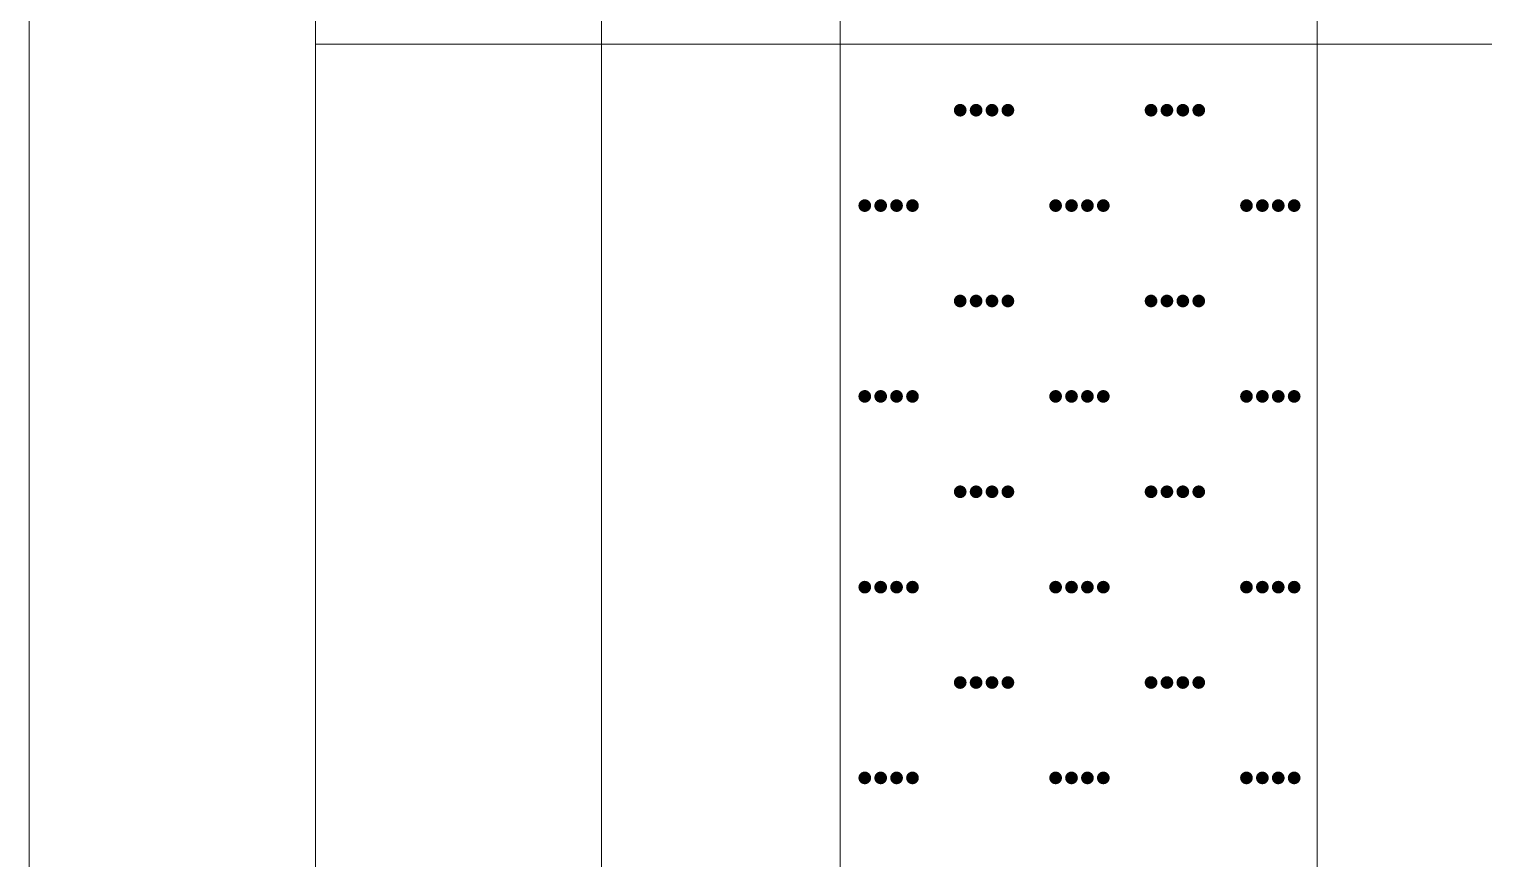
# Model space of a CAD drawing. Header units: inches. Extents: x -27 to 109, y -724 to 26.
# Drawn here: x 14.68 to 20.78, y -568.62 to -565.14 of the extents above; entities that cross this region are included whole.
import ezdxf

# ---------------------------------------------------------------- set-up
doc = ezdxf.new("R2010")
doc.units = ezdxf.units.IN
doc.header["$MEASUREMENT"] = 0
doc.layers.get('0').update_dxf_attribs({"lineweight": 0})

# ---------------------------------------------------------------- blocks, each defined once
blk = doc.blocks.new('lr_block_87')
at = {"true_color": 0x000000}
for points in [[(18.6105, -565.4876), (18.6114, -565.4807), (18.6105, -565.4737), (18.6078, -565.4673), (18.6035, -565.4619), (18.5981, -565.4576), (18.5917, -565.4549), (18.5847, -565.454), (18.5778, -565.4549), (18.5714, -565.4576), (18.5659, -565.4619), (18.5617, -565.4673), (18.559, -565.4737), (18.5581, -565.4807), (18.559, -565.4876), (18.5617, -565.494), (18.5659, -565.4995), (18.5714, -565.5037), (18.5778, -565.5064), (18.5847, -565.5073), (18.5917, -565.5064), (18.5981, -565.5037), (18.6035, -565.4995), (18.6078, -565.494)], [(18.6771, -565.4876), (18.6781, -565.4807), (18.6771, -565.4737), (18.6745, -565.4673), (18.6702, -565.4619), (18.6647, -565.4576), (18.6583, -565.4549), (18.6514, -565.454), (18.6445, -565.4549), (18.6381, -565.4576), (18.6326, -565.4619), (18.6283, -565.4673), (18.6257, -565.4737), (18.6247, -565.4807), (18.6257, -565.4876), (18.6283, -565.494), (18.6326, -565.4995), (18.6381, -565.5037), (18.6445, -565.5064), (18.6514, -565.5073), (18.6583, -565.5064), (18.6647, -565.5037), (18.6702, -565.4995), (18.6745, -565.494)], [(18.7438, -565.4876), (18.7447, -565.4807), (18.7438, -565.4737), (18.7411, -565.4673), (18.7369, -565.4619), (18.7314, -565.4576), (18.725, -565.4549), (18.7181, -565.454), (18.7111, -565.4549), (18.7047, -565.4576), (18.6993, -565.4619), (18.695, -565.4673), (18.6923, -565.4737), (18.6914, -565.4807), (18.6923, -565.4876), (18.695, -565.494), (18.6993, -565.4995), (18.7047, -565.5037), (18.7111, -565.5064), (18.7181, -565.5073), (18.725, -565.5064), (18.7314, -565.5037), (18.7369, -565.4995), (18.7411, -565.494)], [(18.8105, -565.4876), (18.8114, -565.4807), (18.8105, -565.4737), (18.8078, -565.4673), (18.8035, -565.4619), (18.7981, -565.4576), (18.7917, -565.4549), (18.7847, -565.454), (18.7778, -565.4549), (18.7714, -565.4576), (18.7659, -565.4619), (18.7617, -565.4673), (18.759, -565.4737), (18.7581, -565.4807), (18.759, -565.4876), (18.7617, -565.494), (18.7659, -565.4995), (18.7714, -565.5037), (18.7778, -565.5064), (18.7847, -565.5073), (18.7917, -565.5064), (18.7981, -565.5037), (18.8035, -565.4995), (18.8078, -565.494)], [(19.4105, -565.4876), (19.4114, -565.4807), (19.4105, -565.4737), (19.4078, -565.4673), (19.4035, -565.4619), (19.3981, -565.4576), (19.3917, -565.4549), (19.3847, -565.454), (19.3778, -565.4549), (19.3714, -565.4576), (19.3659, -565.4619), (19.3617, -565.4673), (19.359, -565.4737), (19.3581, -565.4807), (19.359, -565.4876), (19.3617, -565.494), (19.3659, -565.4995), (19.3714, -565.5037), (19.3778, -565.5064), (19.3847, -565.5073), (19.3917, -565.5064), (19.3981, -565.5037), (19.4035, -565.4995), (19.4078, -565.494)], [(19.4771, -565.4876), (19.4781, -565.4807), (19.4771, -565.4737), (19.4745, -565.4673), (19.4702, -565.4619), (19.4647, -565.4576), (19.4583, -565.4549), (19.4514, -565.454), (19.4445, -565.4549), (19.4381, -565.4576), (19.4326, -565.4619), (19.4283, -565.4673), (19.4257, -565.4737), (19.4247, -565.4807), (19.4257, -565.4876), (19.4283, -565.494), (19.4326, -565.4995), (19.4381, -565.5037), (19.4445, -565.5064), (19.4514, -565.5073), (19.4583, -565.5064), (19.4647, -565.5037), (19.4702, -565.4995), (19.4745, -565.494)], [(19.5438, -565.4876), (19.5447, -565.4807), (19.5438, -565.4737), (19.5411, -565.4673), (19.5369, -565.4619), (19.5314, -565.4576), (19.525, -565.4549), (19.5181, -565.454), (19.5111, -565.4549), (19.5047, -565.4576), (19.4993, -565.4619), (19.495, -565.4673), (19.4923, -565.4737), (19.4914, -565.4807), (19.4923, -565.4876), (19.495, -565.494), (19.4993, -565.4995), (19.5047, -565.5037), (19.5111, -565.5064), (19.5181, -565.5073), (19.525, -565.5064), (19.5314, -565.5037), (19.5369, -565.4995), (19.5411, -565.494)], [(19.6105, -565.4876), (19.6114, -565.4807), (19.6105, -565.4737), (19.6078, -565.4673), (19.6035, -565.4619), (19.5981, -565.4576), (19.5917, -565.4549), (19.5847, -565.454), (19.5778, -565.4549), (19.5714, -565.4576), (19.5659, -565.4619), (19.5617, -565.4673), (19.559, -565.4737), (19.5581, -565.4807), (19.559, -565.4876), (19.5617, -565.494), (19.5659, -565.4995), (19.5714, -565.5037), (19.5778, -565.5064), (19.5847, -565.5073), (19.5917, -565.5064), (19.5981, -565.5037), (19.6035, -565.4995), (19.6078, -565.494)], [(18.2105, -565.8876), (18.2114, -565.8807), (18.2105, -565.8737), (18.2078, -565.8673), (18.2035, -565.8619), (18.1981, -565.8576), (18.1917, -565.8549), (18.1847, -565.854), (18.1778, -565.8549), (18.1714, -565.8576), (18.1659, -565.8619), (18.1617, -565.8673), (18.159, -565.8737), (18.1581, -565.8807), (18.159, -565.8876), (18.1617, -565.894), (18.1659, -565.8995), (18.1714, -565.9037), (18.1778, -565.9064), (18.1847, -565.9073), (18.1917, -565.9064), (18.1981, -565.9037), (18.2035, -565.8995), (18.2078, -565.894)], [(18.2771, -565.8876), (18.2781, -565.8807), (18.2771, -565.8737), (18.2745, -565.8673), (18.2702, -565.8619), (18.2647, -565.8576), (18.2583, -565.8549), (18.2514, -565.854), (18.2445, -565.8549), (18.2381, -565.8576), (18.2326, -565.8619), (18.2283, -565.8673), (18.2257, -565.8737), (18.2247, -565.8807), (18.2257, -565.8876), (18.2283, -565.894), (18.2326, -565.8995), (18.2381, -565.9037), (18.2445, -565.9064), (18.2514, -565.9073), (18.2583, -565.9064), (18.2647, -565.9037), (18.2702, -565.8995), (18.2745, -565.894)], [(18.3438, -565.8876), (18.3447, -565.8807), (18.3438, -565.8737), (18.3411, -565.8673), (18.3369, -565.8619), (18.3314, -565.8576), (18.325, -565.8549), (18.3181, -565.854), (18.3111, -565.8549), (18.3047, -565.8576), (18.2993, -565.8619), (18.295, -565.8673), (18.2923, -565.8737), (18.2914, -565.8807), (18.2923, -565.8876), (18.295, -565.894), (18.2993, -565.8995), (18.3047, -565.9037), (18.3111, -565.9064), (18.3181, -565.9073), (18.325, -565.9064), (18.3314, -565.9037), (18.3369, -565.8995), (18.3411, -565.894)], [(18.4105, -565.8876), (18.4114, -565.8807), (18.4105, -565.8737), (18.4078, -565.8673), (18.4035, -565.8619), (18.3981, -565.8576), (18.3917, -565.8549), (18.3847, -565.854), (18.3778, -565.8549), (18.3714, -565.8576), (18.3659, -565.8619), (18.3617, -565.8673), (18.359, -565.8737), (18.3581, -565.8807), (18.359, -565.8876), (18.3617, -565.894), (18.3659, -565.8995), (18.3714, -565.9037), (18.3778, -565.9064), (18.3847, -565.9073), (18.3917, -565.9064), (18.3981, -565.9037), (18.4035, -565.8995), (18.4078, -565.894)], [(19.0105, -565.8876), (19.0114, -565.8807), (19.0105, -565.8737), (19.0078, -565.8673), (19.0035, -565.8619), (18.9981, -565.8576), (18.9917, -565.8549), (18.9847, -565.854), (18.9778, -565.8549), (18.9714, -565.8576), (18.9659, -565.8619), (18.9617, -565.8673), (18.959, -565.8737), (18.9581, -565.8807), (18.959, -565.8876), (18.9617, -565.894), (18.9659, -565.8995), (18.9714, -565.9037), (18.9778, -565.9064), (18.9847, -565.9073), (18.9917, -565.9064), (18.9981, -565.9037), (19.0035, -565.8995), (19.0078, -565.894)], [(19.0771, -565.8876), (19.0781, -565.8807), (19.0771, -565.8737), (19.0745, -565.8673), (19.0702, -565.8619), (19.0647, -565.8576), (19.0583, -565.8549), (19.0514, -565.854), (19.0445, -565.8549), (19.0381, -565.8576), (19.0326, -565.8619), (19.0283, -565.8673), (19.0257, -565.8737), (19.0247, -565.8807), (19.0257, -565.8876), (19.0283, -565.894), (19.0326, -565.8995), (19.0381, -565.9037), (19.0445, -565.9064), (19.0514, -565.9073), (19.0583, -565.9064), (19.0647, -565.9037), (19.0702, -565.8995), (19.0745, -565.894)], [(19.1438, -565.8876), (19.1447, -565.8807), (19.1438, -565.8737), (19.1411, -565.8673), (19.1369, -565.8619), (19.1314, -565.8576), (19.125, -565.8549), (19.1181, -565.854), (19.1111, -565.8549), (19.1047, -565.8576), (19.0993, -565.8619), (19.095, -565.8673), (19.0923, -565.8737), (19.0914, -565.8807), (19.0923, -565.8876), (19.095, -565.894), (19.0993, -565.8995), (19.1047, -565.9037), (19.1111, -565.9064), (19.1181, -565.9073), (19.125, -565.9064), (19.1314, -565.9037), (19.1369, -565.8995), (19.1411, -565.894)], [(19.2105, -565.8876), (19.2114, -565.8807), (19.2105, -565.8737), (19.2078, -565.8673), (19.2035, -565.8619), (19.1981, -565.8576), (19.1917, -565.8549), (19.1847, -565.854), (19.1778, -565.8549), (19.1714, -565.8576), (19.1659, -565.8619), (19.1617, -565.8673), (19.159, -565.8737), (19.1581, -565.8807), (19.159, -565.8876), (19.1617, -565.894), (19.1659, -565.8995), (19.1714, -565.9037), (19.1778, -565.9064), (19.1847, -565.9073), (19.1917, -565.9064), (19.1981, -565.9037), (19.2035, -565.8995), (19.2078, -565.894)], [(19.8105, -565.8876), (19.8114, -565.8807), (19.8105, -565.8737), (19.8078, -565.8673), (19.8035, -565.8619), (19.7981, -565.8576), (19.7917, -565.8549), (19.7847, -565.854), (19.7778, -565.8549), (19.7714, -565.8576), (19.7659, -565.8619), (19.7617, -565.8673), (19.759, -565.8737), (19.7581, -565.8807), (19.759, -565.8876), (19.7617, -565.894), (19.7659, -565.8995), (19.7714, -565.9037), (19.7778, -565.9064), (19.7847, -565.9073), (19.7917, -565.9064), (19.7981, -565.9037), (19.8035, -565.8995), (19.8078, -565.894)], [(19.8771, -565.8876), (19.8781, -565.8807), (19.8771, -565.8737), (19.8745, -565.8673), (19.8702, -565.8619), (19.8647, -565.8576), (19.8583, -565.8549), (19.8514, -565.854), (19.8445, -565.8549), (19.8381, -565.8576), (19.8326, -565.8619), (19.8283, -565.8673), (19.8257, -565.8737), (19.8247, -565.8807), (19.8257, -565.8876), (19.8283, -565.894), (19.8326, -565.8995), (19.8381, -565.9037), (19.8445, -565.9064), (19.8514, -565.9073), (19.8583, -565.9064), (19.8647, -565.9037), (19.8702, -565.8995), (19.8745, -565.894)], [(19.9438, -565.8876), (19.9447, -565.8807), (19.9438, -565.8737), (19.9411, -565.8673), (19.9369, -565.8619), (19.9314, -565.8576), (19.925, -565.8549), (19.9181, -565.854), (19.9111, -565.8549), (19.9047, -565.8576), (19.8993, -565.8619), (19.895, -565.8673), (19.8923, -565.8737), (19.8914, -565.8807), (19.8923, -565.8876), (19.895, -565.894), (19.8993, -565.8995), (19.9047, -565.9037), (19.9111, -565.9064), (19.9181, -565.9073), (19.925, -565.9064), (19.9314, -565.9037), (19.9369, -565.8995), (19.9411, -565.894)], [(20.0105, -565.8876), (20.0114, -565.8807), (20.0105, -565.8737), (20.0078, -565.8673), (20.0035, -565.8619), (19.9981, -565.8576), (19.9917, -565.8549), (19.9847, -565.854), (19.9778, -565.8549), (19.9714, -565.8576), (19.9659, -565.8619), (19.9617, -565.8673), (19.959, -565.8737), (19.9581, -565.8807), (19.959, -565.8876), (19.9617, -565.894), (19.9659, -565.8995), (19.9714, -565.9037), (19.9778, -565.9064), (19.9847, -565.9073), (19.9917, -565.9064), (19.9981, -565.9037), (20.0035, -565.8995), (20.0078, -565.894)], [(18.6105, -566.2876), (18.6114, -566.2807), (18.6105, -566.2737), (18.6078, -566.2673), (18.6035, -566.2619), (18.5981, -566.2576), (18.5917, -566.2549), (18.5847, -566.254), (18.5778, -566.2549), (18.5714, -566.2576), (18.5659, -566.2619), (18.5617, -566.2673), (18.559, -566.2737), (18.5581, -566.2807), (18.559, -566.2876), (18.5617, -566.294), (18.5659, -566.2995), (18.5714, -566.3037), (18.5778, -566.3064), (18.5847, -566.3073), (18.5917, -566.3064), (18.5981, -566.3037), (18.6035, -566.2995), (18.6078, -566.294)], [(18.6771, -566.2876), (18.6781, -566.2807), (18.6771, -566.2737), (18.6745, -566.2673), (18.6702, -566.2619), (18.6647, -566.2576), (18.6583, -566.2549), (18.6514, -566.254), (18.6445, -566.2549), (18.6381, -566.2576), (18.6326, -566.2619), (18.6283, -566.2673), (18.6257, -566.2737), (18.6247, -566.2807), (18.6257, -566.2876), (18.6283, -566.294), (18.6326, -566.2995), (18.6381, -566.3037), (18.6445, -566.3064), (18.6514, -566.3073), (18.6583, -566.3064), (18.6647, -566.3037), (18.6702, -566.2995), (18.6745, -566.294)], [(18.7438, -566.2876), (18.7447, -566.2807), (18.7438, -566.2737), (18.7411, -566.2673), (18.7369, -566.2619), (18.7314, -566.2576), (18.725, -566.2549), (18.7181, -566.254), (18.7111, -566.2549), (18.7047, -566.2576), (18.6993, -566.2619), (18.695, -566.2673), (18.6923, -566.2737), (18.6914, -566.2807), (18.6923, -566.2876), (18.695, -566.294), (18.6993, -566.2995), (18.7047, -566.3037), (18.7111, -566.3064), (18.7181, -566.3073), (18.725, -566.3064), (18.7314, -566.3037), (18.7369, -566.2995), (18.7411, -566.294)], [(18.8105, -566.2876), (18.8114, -566.2807), (18.8105, -566.2737), (18.8078, -566.2673), (18.8035, -566.2619), (18.7981, -566.2576), (18.7917, -566.2549), (18.7847, -566.254), (18.7778, -566.2549), (18.7714, -566.2576), (18.7659, -566.2619), (18.7617, -566.2673), (18.759, -566.2737), (18.7581, -566.2807), (18.759, -566.2876), (18.7617, -566.294), (18.7659, -566.2995), (18.7714, -566.3037), (18.7778, -566.3064), (18.7847, -566.3073), (18.7917, -566.3064), (18.7981, -566.3037), (18.8035, -566.2995), (18.8078, -566.294)], [(19.4105, -566.2876), (19.4114, -566.2807), (19.4105, -566.2737), (19.4078, -566.2673), (19.4035, -566.2619), (19.3981, -566.2576), (19.3917, -566.2549), (19.3847, -566.254), (19.3778, -566.2549), (19.3714, -566.2576), (19.3659, -566.2619), (19.3617, -566.2673), (19.359, -566.2737), (19.3581, -566.2807), (19.359, -566.2876), (19.3617, -566.294), (19.3659, -566.2995), (19.3714, -566.3037), (19.3778, -566.3064), (19.3847, -566.3073), (19.3917, -566.3064), (19.3981, -566.3037), (19.4035, -566.2995), (19.4078, -566.294)], [(19.4771, -566.2876), (19.4781, -566.2807), (19.4771, -566.2737), (19.4745, -566.2673), (19.4702, -566.2619), (19.4647, -566.2576), (19.4583, -566.2549), (19.4514, -566.254), (19.4445, -566.2549), (19.4381, -566.2576), (19.4326, -566.2619), (19.4283, -566.2673), (19.4257, -566.2737), (19.4247, -566.2807), (19.4257, -566.2876), (19.4283, -566.294), (19.4326, -566.2995), (19.4381, -566.3037), (19.4445, -566.3064), (19.4514, -566.3073), (19.4583, -566.3064), (19.4647, -566.3037), (19.4702, -566.2995), (19.4745, -566.294)], [(19.5438, -566.2876), (19.5447, -566.2807), (19.5438, -566.2737), (19.5411, -566.2673), (19.5369, -566.2619), (19.5314, -566.2576), (19.525, -566.2549), (19.5181, -566.254), (19.5111, -566.2549), (19.5047, -566.2576), (19.4993, -566.2619), (19.495, -566.2673), (19.4923, -566.2737), (19.4914, -566.2807), (19.4923, -566.2876), (19.495, -566.294), (19.4993, -566.2995), (19.5047, -566.3037), (19.5111, -566.3064), (19.5181, -566.3073), (19.525, -566.3064), (19.5314, -566.3037), (19.5369, -566.2995), (19.5411, -566.294)], [(19.6105, -566.2876), (19.6114, -566.2807), (19.6105, -566.2737), (19.6078, -566.2673), (19.6035, -566.2619), (19.5981, -566.2576), (19.5917, -566.2549), (19.5847, -566.254), (19.5778, -566.2549), (19.5714, -566.2576), (19.5659, -566.2619), (19.5617, -566.2673), (19.559, -566.2737), (19.5581, -566.2807), (19.559, -566.2876), (19.5617, -566.294), (19.5659, -566.2995), (19.5714, -566.3037), (19.5778, -566.3064), (19.5847, -566.3073), (19.5917, -566.3064), (19.5981, -566.3037), (19.6035, -566.2995), (19.6078, -566.294)], [(18.2105, -566.6876), (18.2114, -566.6807), (18.2105, -566.6737), (18.2078, -566.6673), (18.2035, -566.6619), (18.1981, -566.6576), (18.1917, -566.6549), (18.1847, -566.654), (18.1778, -566.6549), (18.1714, -566.6576), (18.1659, -566.6619), (18.1617, -566.6673), (18.159, -566.6737), (18.1581, -566.6807), (18.159, -566.6876), (18.1617, -566.694), (18.1659, -566.6995), (18.1714, -566.7037), (18.1778, -566.7064), (18.1847, -566.7073), (18.1917, -566.7064), (18.1981, -566.7037), (18.2035, -566.6995), (18.2078, -566.694)], [(18.2771, -566.6876), (18.2781, -566.6807), (18.2771, -566.6737), (18.2745, -566.6673), (18.2702, -566.6619), (18.2647, -566.6576), (18.2583, -566.6549), (18.2514, -566.654), (18.2445, -566.6549), (18.2381, -566.6576), (18.2326, -566.6619), (18.2283, -566.6673), (18.2257, -566.6737), (18.2247, -566.6807), (18.2257, -566.6876), (18.2283, -566.694), (18.2326, -566.6995), (18.2381, -566.7037), (18.2445, -566.7064), (18.2514, -566.7073), (18.2583, -566.7064), (18.2647, -566.7037), (18.2702, -566.6995), (18.2745, -566.694)], [(18.3438, -566.6876), (18.3447, -566.6807), (18.3438, -566.6737), (18.3411, -566.6673), (18.3369, -566.6619), (18.3314, -566.6576), (18.325, -566.6549), (18.3181, -566.654), (18.3111, -566.6549), (18.3047, -566.6576), (18.2993, -566.6619), (18.295, -566.6673), (18.2923, -566.6737), (18.2914, -566.6807), (18.2923, -566.6876), (18.295, -566.694), (18.2993, -566.6995), (18.3047, -566.7037), (18.3111, -566.7064), (18.3181, -566.7073), (18.325, -566.7064), (18.3314, -566.7037), (18.3369, -566.6995), (18.3411, -566.694)], [(18.4105, -566.6876), (18.4114, -566.6807), (18.4105, -566.6737), (18.4078, -566.6673), (18.4035, -566.6619), (18.3981, -566.6576), (18.3917, -566.6549), (18.3847, -566.654), (18.3778, -566.6549), (18.3714, -566.6576), (18.3659, -566.6619), (18.3617, -566.6673), (18.359, -566.6737), (18.3581, -566.6807), (18.359, -566.6876), (18.3617, -566.694), (18.3659, -566.6995), (18.3714, -566.7037), (18.3778, -566.7064), (18.3847, -566.7073), (18.3917, -566.7064), (18.3981, -566.7037), (18.4035, -566.6995), (18.4078, -566.694)], [(19.0105, -566.6876), (19.0114, -566.6807), (19.0105, -566.6737), (19.0078, -566.6673), (19.0035, -566.6619), (18.9981, -566.6576), (18.9917, -566.6549), (18.9847, -566.654), (18.9778, -566.6549), (18.9714, -566.6576), (18.9659, -566.6619), (18.9617, -566.6673), (18.959, -566.6737), (18.9581, -566.6807), (18.959, -566.6876), (18.9617, -566.694), (18.9659, -566.6995), (18.9714, -566.7037), (18.9778, -566.7064), (18.9847, -566.7073), (18.9917, -566.7064), (18.9981, -566.7037), (19.0035, -566.6995), (19.0078, -566.694)], [(19.0771, -566.6876), (19.0781, -566.6807), (19.0771, -566.6737), (19.0745, -566.6673), (19.0702, -566.6619), (19.0647, -566.6576), (19.0583, -566.6549), (19.0514, -566.654), (19.0445, -566.6549), (19.0381, -566.6576), (19.0326, -566.6619), (19.0283, -566.6673), (19.0257, -566.6737), (19.0247, -566.6807), (19.0257, -566.6876), (19.0283, -566.694), (19.0326, -566.6995), (19.0381, -566.7037), (19.0445, -566.7064), (19.0514, -566.7073), (19.0583, -566.7064), (19.0647, -566.7037), (19.0702, -566.6995), (19.0745, -566.694)], [(19.1438, -566.6876), (19.1447, -566.6807), (19.1438, -566.6737), (19.1411, -566.6673), (19.1369, -566.6619), (19.1314, -566.6576), (19.125, -566.6549), (19.1181, -566.654), (19.1111, -566.6549), (19.1047, -566.6576), (19.0993, -566.6619), (19.095, -566.6673), (19.0923, -566.6737), (19.0914, -566.6807), (19.0923, -566.6876), (19.095, -566.694), (19.0993, -566.6995), (19.1047, -566.7037), (19.1111, -566.7064), (19.1181, -566.7073), (19.125, -566.7064), (19.1314, -566.7037), (19.1369, -566.6995), (19.1411, -566.694)], [(19.2105, -566.6876), (19.2114, -566.6807), (19.2105, -566.6737), (19.2078, -566.6673), (19.2035, -566.6619), (19.1981, -566.6576), (19.1917, -566.6549), (19.1847, -566.654), (19.1778, -566.6549), (19.1714, -566.6576), (19.1659, -566.6619), (19.1617, -566.6673), (19.159, -566.6737), (19.1581, -566.6807), (19.159, -566.6876), (19.1617, -566.694), (19.1659, -566.6995), (19.1714, -566.7037), (19.1778, -566.7064), (19.1847, -566.7073), (19.1917, -566.7064), (19.1981, -566.7037), (19.2035, -566.6995), (19.2078, -566.694)], [(19.8105, -566.6876), (19.8114, -566.6807), (19.8105, -566.6737), (19.8078, -566.6673), (19.8035, -566.6619), (19.7981, -566.6576), (19.7917, -566.6549), (19.7847, -566.654), (19.7778, -566.6549), (19.7714, -566.6576), (19.7659, -566.6619), (19.7617, -566.6673), (19.759, -566.6737), (19.7581, -566.6807), (19.759, -566.6876), (19.7617, -566.694), (19.7659, -566.6995), (19.7714, -566.7037), (19.7778, -566.7064), (19.7847, -566.7073), (19.7917, -566.7064), (19.7981, -566.7037), (19.8035, -566.6995), (19.8078, -566.694)], [(19.8771, -566.6876), (19.8781, -566.6807), (19.8771, -566.6737), (19.8745, -566.6673), (19.8702, -566.6619), (19.8647, -566.6576), (19.8583, -566.6549), (19.8514, -566.654), (19.8445, -566.6549), (19.8381, -566.6576), (19.8326, -566.6619), (19.8283, -566.6673), (19.8257, -566.6737), (19.8247, -566.6807), (19.8257, -566.6876), (19.8283, -566.694), (19.8326, -566.6995), (19.8381, -566.7037), (19.8445, -566.7064), (19.8514, -566.7073), (19.8583, -566.7064), (19.8647, -566.7037), (19.8702, -566.6995), (19.8745, -566.694)], [(19.9438, -566.6876), (19.9447, -566.6807), (19.9438, -566.6737), (19.9411, -566.6673), (19.9369, -566.6619), (19.9314, -566.6576), (19.925, -566.6549), (19.9181, -566.654), (19.9111, -566.6549), (19.9047, -566.6576), (19.8993, -566.6619), (19.895, -566.6673), (19.8923, -566.6737), (19.8914, -566.6807), (19.8923, -566.6876), (19.895, -566.694), (19.8993, -566.6995), (19.9047, -566.7037), (19.9111, -566.7064), (19.9181, -566.7073), (19.925, -566.7064), (19.9314, -566.7037), (19.9369, -566.6995), (19.9411, -566.694)], [(20.0105, -566.6876), (20.0114, -566.6807), (20.0105, -566.6737), (20.0078, -566.6673), (20.0035, -566.6619), (19.9981, -566.6576), (19.9917, -566.6549), (19.9847, -566.654), (19.9778, -566.6549), (19.9714, -566.6576), (19.9659, -566.6619), (19.9617, -566.6673), (19.959, -566.6737), (19.9581, -566.6807), (19.959, -566.6876), (19.9617, -566.694), (19.9659, -566.6995), (19.9714, -566.7037), (19.9778, -566.7064), (19.9847, -566.7073), (19.9917, -566.7064), (19.9981, -566.7037), (20.0035, -566.6995), (20.0078, -566.694)], [(18.6105, -567.0876), (18.6114, -567.0807), (18.6105, -567.0737), (18.6078, -567.0673), (18.6035, -567.0619), (18.5981, -567.0576), (18.5917, -567.0549), (18.5847, -567.054), (18.5778, -567.0549), (18.5714, -567.0576), (18.5659, -567.0619), (18.5617, -567.0673), (18.559, -567.0737), (18.5581, -567.0807), (18.559, -567.0876), (18.5617, -567.094), (18.5659, -567.0995), (18.5714, -567.1037), (18.5778, -567.1064), (18.5847, -567.1073), (18.5917, -567.1064), (18.5981, -567.1037), (18.6035, -567.0995), (18.6078, -567.094)], [(18.6771, -567.0876), (18.6781, -567.0807), (18.6771, -567.0737), (18.6745, -567.0673), (18.6702, -567.0619), (18.6647, -567.0576), (18.6583, -567.0549), (18.6514, -567.054), (18.6445, -567.0549), (18.6381, -567.0576), (18.6326, -567.0619), (18.6283, -567.0673), (18.6257, -567.0737), (18.6247, -567.0807), (18.6257, -567.0876), (18.6283, -567.094), (18.6326, -567.0995), (18.6381, -567.1037), (18.6445, -567.1064), (18.6514, -567.1073), (18.6583, -567.1064), (18.6647, -567.1037), (18.6702, -567.0995), (18.6745, -567.094)], [(18.7438, -567.0876), (18.7447, -567.0807), (18.7438, -567.0737), (18.7411, -567.0673), (18.7369, -567.0619), (18.7314, -567.0576), (18.725, -567.0549), (18.7181, -567.054), (18.7111, -567.0549), (18.7047, -567.0576), (18.6993, -567.0619), (18.695, -567.0673), (18.6923, -567.0737), (18.6914, -567.0807), (18.6923, -567.0876), (18.695, -567.094), (18.6993, -567.0995), (18.7047, -567.1037), (18.7111, -567.1064), (18.7181, -567.1073), (18.725, -567.1064), (18.7314, -567.1037), (18.7369, -567.0995), (18.7411, -567.094)], [(18.8105, -567.0876), (18.8114, -567.0807), (18.8105, -567.0737), (18.8078, -567.0673), (18.8035, -567.0619), (18.7981, -567.0576), (18.7917, -567.0549), (18.7847, -567.054), (18.7778, -567.0549), (18.7714, -567.0576), (18.7659, -567.0619), (18.7617, -567.0673), (18.759, -567.0737), (18.7581, -567.0807), (18.759, -567.0876), (18.7617, -567.094), (18.7659, -567.0995), (18.7714, -567.1037), (18.7778, -567.1064), (18.7847, -567.1073), (18.7917, -567.1064), (18.7981, -567.1037), (18.8035, -567.0995), (18.8078, -567.094)], [(19.4105, -567.0876), (19.4114, -567.0807), (19.4105, -567.0737), (19.4078, -567.0673), (19.4035, -567.0619), (19.3981, -567.0576), (19.3917, -567.0549), (19.3847, -567.054), (19.3778, -567.0549), (19.3714, -567.0576), (19.3659, -567.0619), (19.3617, -567.0673), (19.359, -567.0737), (19.3581, -567.0807), (19.359, -567.0876), (19.3617, -567.094), (19.3659, -567.0995), (19.3714, -567.1037), (19.3778, -567.1064), (19.3847, -567.1073), (19.3917, -567.1064), (19.3981, -567.1037), (19.4035, -567.0995), (19.4078, -567.094)], [(19.4771, -567.0876), (19.4781, -567.0807), (19.4771, -567.0737), (19.4745, -567.0673), (19.4702, -567.0619), (19.4647, -567.0576), (19.4583, -567.0549), (19.4514, -567.054), (19.4445, -567.0549), (19.4381, -567.0576), (19.4326, -567.0619), (19.4283, -567.0673), (19.4257, -567.0737), (19.4247, -567.0807), (19.4257, -567.0876), (19.4283, -567.094), (19.4326, -567.0995), (19.4381, -567.1037), (19.4445, -567.1064), (19.4514, -567.1073), (19.4583, -567.1064), (19.4647, -567.1037), (19.4702, -567.0995), (19.4745, -567.094)], [(19.5438, -567.0876), (19.5447, -567.0807), (19.5438, -567.0737), (19.5411, -567.0673), (19.5369, -567.0619), (19.5314, -567.0576), (19.525, -567.0549), (19.5181, -567.054), (19.5111, -567.0549), (19.5047, -567.0576), (19.4993, -567.0619), (19.495, -567.0673), (19.4923, -567.0737), (19.4914, -567.0807), (19.4923, -567.0876), (19.495, -567.094), (19.4993, -567.0995), (19.5047, -567.1037), (19.5111, -567.1064), (19.5181, -567.1073), (19.525, -567.1064), (19.5314, -567.1037), (19.5369, -567.0995), (19.5411, -567.094)], [(19.6105, -567.0876), (19.6114, -567.0807), (19.6105, -567.0737), (19.6078, -567.0673), (19.6035, -567.0619), (19.5981, -567.0576), (19.5917, -567.0549), (19.5847, -567.054), (19.5778, -567.0549), (19.5714, -567.0576), (19.5659, -567.0619), (19.5617, -567.0673), (19.559, -567.0737), (19.5581, -567.0807), (19.559, -567.0876), (19.5617, -567.094), (19.5659, -567.0995), (19.5714, -567.1037), (19.5778, -567.1064), (19.5847, -567.1073), (19.5917, -567.1064), (19.5981, -567.1037), (19.6035, -567.0995), (19.6078, -567.094)], [(18.2105, -567.4876), (18.2114, -567.4807), (18.2105, -567.4737), (18.2078, -567.4673), (18.2035, -567.4619), (18.1981, -567.4576), (18.1917, -567.4549), (18.1847, -567.454), (18.1778, -567.4549), (18.1714, -567.4576), (18.1659, -567.4619), (18.1617, -567.4673), (18.159, -567.4737), (18.1581, -567.4807), (18.159, -567.4876), (18.1617, -567.494), (18.1659, -567.4995), (18.1714, -567.5037), (18.1778, -567.5064), (18.1847, -567.5073), (18.1917, -567.5064), (18.1981, -567.5037), (18.2035, -567.4995), (18.2078, -567.494)], [(18.2771, -567.4876), (18.2781, -567.4807), (18.2771, -567.4737), (18.2745, -567.4673), (18.2702, -567.4619), (18.2647, -567.4576), (18.2583, -567.4549), (18.2514, -567.454), (18.2445, -567.4549), (18.2381, -567.4576), (18.2326, -567.4619), (18.2283, -567.4673), (18.2257, -567.4737), (18.2247, -567.4807), (18.2257, -567.4876), (18.2283, -567.494), (18.2326, -567.4995), (18.2381, -567.5037), (18.2445, -567.5064), (18.2514, -567.5073), (18.2583, -567.5064), (18.2647, -567.5037), (18.2702, -567.4995), (18.2745, -567.494)], [(18.3438, -567.4876), (18.3447, -567.4807), (18.3438, -567.4737), (18.3411, -567.4673), (18.3369, -567.4619), (18.3314, -567.4576), (18.325, -567.4549), (18.3181, -567.454), (18.3111, -567.4549), (18.3047, -567.4576), (18.2993, -567.4619), (18.295, -567.4673), (18.2923, -567.4737), (18.2914, -567.4807), (18.2923, -567.4876), (18.295, -567.494), (18.2993, -567.4995), (18.3047, -567.5037), (18.3111, -567.5064), (18.3181, -567.5073), (18.325, -567.5064), (18.3314, -567.5037), (18.3369, -567.4995), (18.3411, -567.494)], [(18.4105, -567.4876), (18.4114, -567.4807), (18.4105, -567.4737), (18.4078, -567.4673), (18.4035, -567.4619), (18.3981, -567.4576), (18.3917, -567.4549), (18.3847, -567.454), (18.3778, -567.4549), (18.3714, -567.4576), (18.3659, -567.4619), (18.3617, -567.4673), (18.359, -567.4737), (18.3581, -567.4807), (18.359, -567.4876), (18.3617, -567.494), (18.3659, -567.4995), (18.3714, -567.5037), (18.3778, -567.5064), (18.3847, -567.5073), (18.3917, -567.5064), (18.3981, -567.5037), (18.4035, -567.4995), (18.4078, -567.494)], [(19.0105, -567.4876), (19.0114, -567.4807), (19.0105, -567.4737), (19.0078, -567.4673), (19.0035, -567.4619), (18.9981, -567.4576), (18.9917, -567.4549), (18.9847, -567.454), (18.9778, -567.4549), (18.9714, -567.4576), (18.9659, -567.4619), (18.9617, -567.4673), (18.959, -567.4737), (18.9581, -567.4807), (18.959, -567.4876), (18.9617, -567.494), (18.9659, -567.4995), (18.9714, -567.5037), (18.9778, -567.5064), (18.9847, -567.5073), (18.9917, -567.5064), (18.9981, -567.5037), (19.0035, -567.4995), (19.0078, -567.494)], [(19.0771, -567.4876), (19.0781, -567.4807), (19.0771, -567.4737), (19.0745, -567.4673), (19.0702, -567.4619), (19.0647, -567.4576), (19.0583, -567.4549), (19.0514, -567.454), (19.0445, -567.4549), (19.0381, -567.4576), (19.0326, -567.4619), (19.0283, -567.4673), (19.0257, -567.4737), (19.0247, -567.4807), (19.0257, -567.4876), (19.0283, -567.494), (19.0326, -567.4995), (19.0381, -567.5037), (19.0445, -567.5064), (19.0514, -567.5073), (19.0583, -567.5064), (19.0647, -567.5037), (19.0702, -567.4995), (19.0745, -567.494)], [(19.1438, -567.4876), (19.1447, -567.4807), (19.1438, -567.4737), (19.1411, -567.4673), (19.1369, -567.4619), (19.1314, -567.4576), (19.125, -567.4549), (19.1181, -567.454), (19.1111, -567.4549), (19.1047, -567.4576), (19.0993, -567.4619), (19.095, -567.4673), (19.0923, -567.4737), (19.0914, -567.4807), (19.0923, -567.4876), (19.095, -567.494), (19.0993, -567.4995), (19.1047, -567.5037), (19.1111, -567.5064), (19.1181, -567.5073), (19.125, -567.5064), (19.1314, -567.5037), (19.1369, -567.4995), (19.1411, -567.494)], [(19.2105, -567.4876), (19.2114, -567.4807), (19.2105, -567.4737), (19.2078, -567.4673), (19.2035, -567.4619), (19.1981, -567.4576), (19.1917, -567.4549), (19.1847, -567.454), (19.1778, -567.4549), (19.1714, -567.4576), (19.1659, -567.4619), (19.1617, -567.4673), (19.159, -567.4737), (19.1581, -567.4807), (19.159, -567.4876), (19.1617, -567.494), (19.1659, -567.4995), (19.1714, -567.5037), (19.1778, -567.5064), (19.1847, -567.5073), (19.1917, -567.5064), (19.1981, -567.5037), (19.2035, -567.4995), (19.2078, -567.494)], [(19.8105, -567.4876), (19.8114, -567.4807), (19.8105, -567.4737), (19.8078, -567.4673), (19.8035, -567.4619), (19.7981, -567.4576), (19.7917, -567.4549), (19.7847, -567.454), (19.7778, -567.4549), (19.7714, -567.4576), (19.7659, -567.4619), (19.7617, -567.4673), (19.759, -567.4737), (19.7581, -567.4807), (19.759, -567.4876), (19.7617, -567.494), (19.7659, -567.4995), (19.7714, -567.5037), (19.7778, -567.5064), (19.7847, -567.5073), (19.7917, -567.5064), (19.7981, -567.5037), (19.8035, -567.4995), (19.8078, -567.494)], [(19.8771, -567.4876), (19.8781, -567.4807), (19.8771, -567.4737), (19.8745, -567.4673), (19.8702, -567.4619), (19.8647, -567.4576), (19.8583, -567.4549), (19.8514, -567.454), (19.8445, -567.4549), (19.8381, -567.4576), (19.8326, -567.4619), (19.8283, -567.4673), (19.8257, -567.4737), (19.8247, -567.4807), (19.8257, -567.4876), (19.8283, -567.494), (19.8326, -567.4995), (19.8381, -567.5037), (19.8445, -567.5064), (19.8514, -567.5073), (19.8583, -567.5064), (19.8647, -567.5037), (19.8702, -567.4995), (19.8745, -567.494)], [(19.9438, -567.4876), (19.9447, -567.4807), (19.9438, -567.4737), (19.9411, -567.4673), (19.9369, -567.4619), (19.9314, -567.4576), (19.925, -567.4549), (19.9181, -567.454), (19.9111, -567.4549), (19.9047, -567.4576), (19.8993, -567.4619), (19.895, -567.4673), (19.8923, -567.4737), (19.8914, -567.4807), (19.8923, -567.4876), (19.895, -567.494), (19.8993, -567.4995), (19.9047, -567.5037), (19.9111, -567.5064), (19.9181, -567.5073), (19.925, -567.5064), (19.9314, -567.5037), (19.9369, -567.4995), (19.9411, -567.494)], [(20.0105, -567.4876), (20.0114, -567.4807), (20.0105, -567.4737), (20.0078, -567.4673), (20.0035, -567.4619), (19.9981, -567.4576), (19.9917, -567.4549), (19.9847, -567.454), (19.9778, -567.4549), (19.9714, -567.4576), (19.9659, -567.4619), (19.9617, -567.4673), (19.959, -567.4737), (19.9581, -567.4807), (19.959, -567.4876), (19.9617, -567.494), (19.9659, -567.4995), (19.9714, -567.5037), (19.9778, -567.5064), (19.9847, -567.5073), (19.9917, -567.5064), (19.9981, -567.5037), (20.0035, -567.4995), (20.0078, -567.494)], [(18.6105, -567.8876), (18.6114, -567.8807), (18.6105, -567.8737), (18.6078, -567.8673), (18.6035, -567.8619), (18.5981, -567.8576), (18.5917, -567.8549), (18.5847, -567.854), (18.5778, -567.8549), (18.5714, -567.8576), (18.5659, -567.8619), (18.5617, -567.8673), (18.559, -567.8737), (18.5581, -567.8807), (18.559, -567.8876), (18.5617, -567.894), (18.5659, -567.8995), (18.5714, -567.9037), (18.5778, -567.9064), (18.5847, -567.9073), (18.5917, -567.9064), (18.5981, -567.9037), (18.6035, -567.8995), (18.6078, -567.894)], [(18.6771, -567.8876), (18.6781, -567.8807), (18.6771, -567.8737), (18.6745, -567.8673), (18.6702, -567.8619), (18.6647, -567.8576), (18.6583, -567.8549), (18.6514, -567.854), (18.6445, -567.8549), (18.6381, -567.8576), (18.6326, -567.8619), (18.6283, -567.8673), (18.6257, -567.8737), (18.6247, -567.8807), (18.6257, -567.8876), (18.6283, -567.894), (18.6326, -567.8995), (18.6381, -567.9037), (18.6445, -567.9064), (18.6514, -567.9073), (18.6583, -567.9064), (18.6647, -567.9037), (18.6702, -567.8995), (18.6745, -567.894)], [(18.7438, -567.8876), (18.7447, -567.8807), (18.7438, -567.8737), (18.7411, -567.8673), (18.7369, -567.8619), (18.7314, -567.8576), (18.725, -567.8549), (18.7181, -567.854), (18.7111, -567.8549), (18.7047, -567.8576), (18.6993, -567.8619), (18.695, -567.8673), (18.6923, -567.8737), (18.6914, -567.8807), (18.6923, -567.8876), (18.695, -567.894), (18.6993, -567.8995), (18.7047, -567.9037), (18.7111, -567.9064), (18.7181, -567.9073), (18.725, -567.9064), (18.7314, -567.9037), (18.7369, -567.8995), (18.7411, -567.894)], [(18.8105, -567.8876), (18.8114, -567.8807), (18.8105, -567.8737), (18.8078, -567.8673), (18.8035, -567.8619), (18.7981, -567.8576), (18.7917, -567.8549), (18.7847, -567.854), (18.7778, -567.8549), (18.7714, -567.8576), (18.7659, -567.8619), (18.7617, -567.8673), (18.759, -567.8737), (18.7581, -567.8807), (18.759, -567.8876), (18.7617, -567.894), (18.7659, -567.8995), (18.7714, -567.9037), (18.7778, -567.9064), (18.7847, -567.9073), (18.7917, -567.9064), (18.7981, -567.9037), (18.8035, -567.8995), (18.8078, -567.894)], [(19.4105, -567.8876), (19.4114, -567.8807), (19.4105, -567.8737), (19.4078, -567.8673), (19.4035, -567.8619), (19.3981, -567.8576), (19.3917, -567.8549), (19.3847, -567.854), (19.3778, -567.8549), (19.3714, -567.8576), (19.3659, -567.8619), (19.3617, -567.8673), (19.359, -567.8737), (19.3581, -567.8807), (19.359, -567.8876), (19.3617, -567.894), (19.3659, -567.8995), (19.3714, -567.9037), (19.3778, -567.9064), (19.3847, -567.9073), (19.3917, -567.9064), (19.3981, -567.9037), (19.4035, -567.8995), (19.4078, -567.894)], [(19.4771, -567.8876), (19.4781, -567.8807), (19.4771, -567.8737), (19.4745, -567.8673), (19.4702, -567.8619), (19.4647, -567.8576), (19.4583, -567.8549), (19.4514, -567.854), (19.4445, -567.8549), (19.4381, -567.8576), (19.4326, -567.8619), (19.4283, -567.8673), (19.4257, -567.8737), (19.4247, -567.8807), (19.4257, -567.8876), (19.4283, -567.894), (19.4326, -567.8995), (19.4381, -567.9037), (19.4445, -567.9064), (19.4514, -567.9073), (19.4583, -567.9064), (19.4647, -567.9037), (19.4702, -567.8995), (19.4745, -567.894)], [(19.5438, -567.8876), (19.5447, -567.8807), (19.5438, -567.8737), (19.5411, -567.8673), (19.5369, -567.8619), (19.5314, -567.8576), (19.525, -567.8549), (19.5181, -567.854), (19.5111, -567.8549), (19.5047, -567.8576), (19.4993, -567.8619), (19.495, -567.8673), (19.4923, -567.8737), (19.4914, -567.8807), (19.4923, -567.8876), (19.495, -567.894), (19.4993, -567.8995), (19.5047, -567.9037), (19.5111, -567.9064), (19.5181, -567.9073), (19.525, -567.9064), (19.5314, -567.9037), (19.5369, -567.8995), (19.5411, -567.894)], [(19.6105, -567.8876), (19.6114, -567.8807), (19.6105, -567.8737), (19.6078, -567.8673), (19.6035, -567.8619), (19.5981, -567.8576), (19.5917, -567.8549), (19.5847, -567.854), (19.5778, -567.8549), (19.5714, -567.8576), (19.5659, -567.8619), (19.5617, -567.8673), (19.559, -567.8737), (19.5581, -567.8807), (19.559, -567.8876), (19.5617, -567.894), (19.5659, -567.8995), (19.5714, -567.9037), (19.5778, -567.9064), (19.5847, -567.9073), (19.5917, -567.9064), (19.5981, -567.9037), (19.6035, -567.8995), (19.6078, -567.894)], [(18.2105, -568.2876), (18.2114, -568.2807), (18.2105, -568.2737), (18.2078, -568.2673), (18.2035, -568.2619), (18.1981, -568.2576), (18.1917, -568.2549), (18.1847, -568.254), (18.1778, -568.2549), (18.1714, -568.2576), (18.1659, -568.2619), (18.1617, -568.2673), (18.159, -568.2737), (18.1581, -568.2807), (18.159, -568.2876), (18.1617, -568.294), (18.1659, -568.2995), (18.1714, -568.3037), (18.1778, -568.3064), (18.1847, -568.3073), (18.1917, -568.3064), (18.1981, -568.3037), (18.2035, -568.2995), (18.2078, -568.294)], [(18.2771, -568.2876), (18.2781, -568.2807), (18.2771, -568.2737), (18.2745, -568.2673), (18.2702, -568.2619), (18.2647, -568.2576), (18.2583, -568.2549), (18.2514, -568.254), (18.2445, -568.2549), (18.2381, -568.2576), (18.2326, -568.2619), (18.2283, -568.2673), (18.2257, -568.2737), (18.2247, -568.2807), (18.2257, -568.2876), (18.2283, -568.294), (18.2326, -568.2995), (18.2381, -568.3037), (18.2445, -568.3064), (18.2514, -568.3073), (18.2583, -568.3064), (18.2647, -568.3037), (18.2702, -568.2995), (18.2745, -568.294)], [(18.3438, -568.2876), (18.3447, -568.2807), (18.3438, -568.2737), (18.3411, -568.2673), (18.3369, -568.2619), (18.3314, -568.2576), (18.325, -568.2549), (18.3181, -568.254), (18.3111, -568.2549), (18.3047, -568.2576), (18.2993, -568.2619), (18.295, -568.2673), (18.2923, -568.2737), (18.2914, -568.2807), (18.2923, -568.2876), (18.295, -568.294), (18.2993, -568.2995), (18.3047, -568.3037), (18.3111, -568.3064), (18.3181, -568.3073), (18.325, -568.3064), (18.3314, -568.3037), (18.3369, -568.2995), (18.3411, -568.294)], [(18.4105, -568.2876), (18.4114, -568.2807), (18.4105, -568.2737), (18.4078, -568.2673), (18.4035, -568.2619), (18.3981, -568.2576), (18.3917, -568.2549), (18.3847, -568.254), (18.3778, -568.2549), (18.3714, -568.2576), (18.3659, -568.2619), (18.3617, -568.2673), (18.359, -568.2737), (18.3581, -568.2807), (18.359, -568.2876), (18.3617, -568.294), (18.3659, -568.2995), (18.3714, -568.3037), (18.3778, -568.3064), (18.3847, -568.3073), (18.3917, -568.3064), (18.3981, -568.3037), (18.4035, -568.2995), (18.4078, -568.294)], [(19.0105, -568.2876), (19.0114, -568.2807), (19.0105, -568.2737), (19.0078, -568.2673), (19.0035, -568.2619), (18.9981, -568.2576), (18.9917, -568.2549), (18.9847, -568.254), (18.9778, -568.2549), (18.9714, -568.2576), (18.9659, -568.2619), (18.9617, -568.2673), (18.959, -568.2737), (18.9581, -568.2807), (18.959, -568.2876), (18.9617, -568.294), (18.9659, -568.2995), (18.9714, -568.3037), (18.9778, -568.3064), (18.9847, -568.3073), (18.9917, -568.3064), (18.9981, -568.3037), (19.0035, -568.2995), (19.0078, -568.294)], [(19.0771, -568.2876), (19.0781, -568.2807), (19.0771, -568.2737), (19.0745, -568.2673), (19.0702, -568.2619), (19.0647, -568.2576), (19.0583, -568.2549), (19.0514, -568.254), (19.0445, -568.2549), (19.0381, -568.2576), (19.0326, -568.2619), (19.0283, -568.2673), (19.0257, -568.2737), (19.0247, -568.2807), (19.0257, -568.2876), (19.0283, -568.294), (19.0326, -568.2995), (19.0381, -568.3037), (19.0445, -568.3064), (19.0514, -568.3073), (19.0583, -568.3064), (19.0647, -568.3037), (19.0702, -568.2995), (19.0745, -568.294)], [(19.1438, -568.2876), (19.1447, -568.2807), (19.1438, -568.2737), (19.1411, -568.2673), (19.1369, -568.2619), (19.1314, -568.2576), (19.125, -568.2549), (19.1181, -568.254), (19.1111, -568.2549), (19.1047, -568.2576), (19.0993, -568.2619), (19.095, -568.2673), (19.0923, -568.2737), (19.0914, -568.2807), (19.0923, -568.2876), (19.095, -568.294), (19.0993, -568.2995), (19.1047, -568.3037), (19.1111, -568.3064), (19.1181, -568.3073), (19.125, -568.3064), (19.1314, -568.3037), (19.1369, -568.2995), (19.1411, -568.294)], [(19.2105, -568.2876), (19.2114, -568.2807), (19.2105, -568.2737), (19.2078, -568.2673), (19.2035, -568.2619), (19.1981, -568.2576), (19.1917, -568.2549), (19.1847, -568.254), (19.1778, -568.2549), (19.1714, -568.2576), (19.1659, -568.2619), (19.1617, -568.2673), (19.159, -568.2737), (19.1581, -568.2807), (19.159, -568.2876), (19.1617, -568.294), (19.1659, -568.2995), (19.1714, -568.3037), (19.1778, -568.3064), (19.1847, -568.3073), (19.1917, -568.3064), (19.1981, -568.3037), (19.2035, -568.2995), (19.2078, -568.294)], [(19.8105, -568.2876), (19.8114, -568.2807), (19.8105, -568.2737), (19.8078, -568.2673), (19.8035, -568.2619), (19.7981, -568.2576), (19.7917, -568.2549), (19.7847, -568.254), (19.7778, -568.2549), (19.7714, -568.2576), (19.7659, -568.2619), (19.7617, -568.2673), (19.759, -568.2737), (19.7581, -568.2807), (19.759, -568.2876), (19.7617, -568.294), (19.7659, -568.2995), (19.7714, -568.3037), (19.7778, -568.3064), (19.7847, -568.3073), (19.7917, -568.3064), (19.7981, -568.3037), (19.8035, -568.2995), (19.8078, -568.294)], [(19.8771, -568.2876), (19.8781, -568.2807), (19.8771, -568.2737), (19.8745, -568.2673), (19.8702, -568.2619), (19.8647, -568.2576), (19.8583, -568.2549), (19.8514, -568.254), (19.8445, -568.2549), (19.8381, -568.2576), (19.8326, -568.2619), (19.8283, -568.2673), (19.8257, -568.2737), (19.8247, -568.2807), (19.8257, -568.2876), (19.8283, -568.294), (19.8326, -568.2995), (19.8381, -568.3037), (19.8445, -568.3064), (19.8514, -568.3073), (19.8583, -568.3064), (19.8647, -568.3037), (19.8702, -568.2995), (19.8745, -568.294)], [(19.9438, -568.2876), (19.9447, -568.2807), (19.9438, -568.2737), (19.9411, -568.2673), (19.9369, -568.2619), (19.9314, -568.2576), (19.925, -568.2549), (19.9181, -568.254), (19.9111, -568.2549), (19.9047, -568.2576), (19.8993, -568.2619), (19.895, -568.2673), (19.8923, -568.2737), (19.8914, -568.2807), (19.8923, -568.2876), (19.895, -568.294), (19.8993, -568.2995), (19.9047, -568.3037), (19.9111, -568.3064), (19.9181, -568.3073), (19.925, -568.3064), (19.9314, -568.3037), (19.9369, -568.2995), (19.9411, -568.294)], [(20.0105, -568.2876), (20.0114, -568.2807), (20.0105, -568.2737), (20.0078, -568.2673), (20.0035, -568.2619), (19.9981, -568.2576), (19.9917, -568.2549), (19.9847, -568.254), (19.9778, -568.2549), (19.9714, -568.2576), (19.9659, -568.2619), (19.9617, -568.2673), (19.959, -568.2737), (19.9581, -568.2807), (19.959, -568.2876), (19.9617, -568.294), (19.9659, -568.2995), (19.9714, -568.3037), (19.9778, -568.3064), (19.9847, -568.3073), (19.9917, -568.3064), (19.9981, -568.3037), (20.0035, -568.2995), (20.0078, -568.294)]]:
    blk.add_hatch(color=18, dxfattribs=at).paths.add_polyline_path(points, flags=17)

msp = doc.modelspace()

# ---------------------------------------------------------------- linework, layer by layer
at = {"linetype": 'Continuous', "lineweight": 15}
for p, q in [((14.6817, 0.8962), (14.6817, -693.5538)), ((15.8817, 0.8962), (15.8817, -693.5538)), ((17.0817, 0.8962), (17.0817, -693.5538)), ((18.0817, -562.1037), (18.0817, -565.2038)), ((20.0817, -562.1037), (20.0817, -565.2038)), ((15.8817, -565.2038), (17.0817, -565.2038)), ((17.0817, -565.2038), (18.0817, -565.2038)), ((18.0817, -565.2038), (20.0817, -565.2038)), ((18.0817, -565.2038), (18.0817, -572.1637)), ((21.0817, -565.2038), (20.0817, -565.2038)), ((20.0817, -565.2038), (20.0817, -572.1637))]:
    msp.add_line(p, q, dxfattribs=at)

# ---------------------------------------------------------------- block references
at = {"color": 7}
msp.add_blockref('lr_block_87', (0, 0), dxfattribs=at)

doc.saveas('drawing.dxf')
